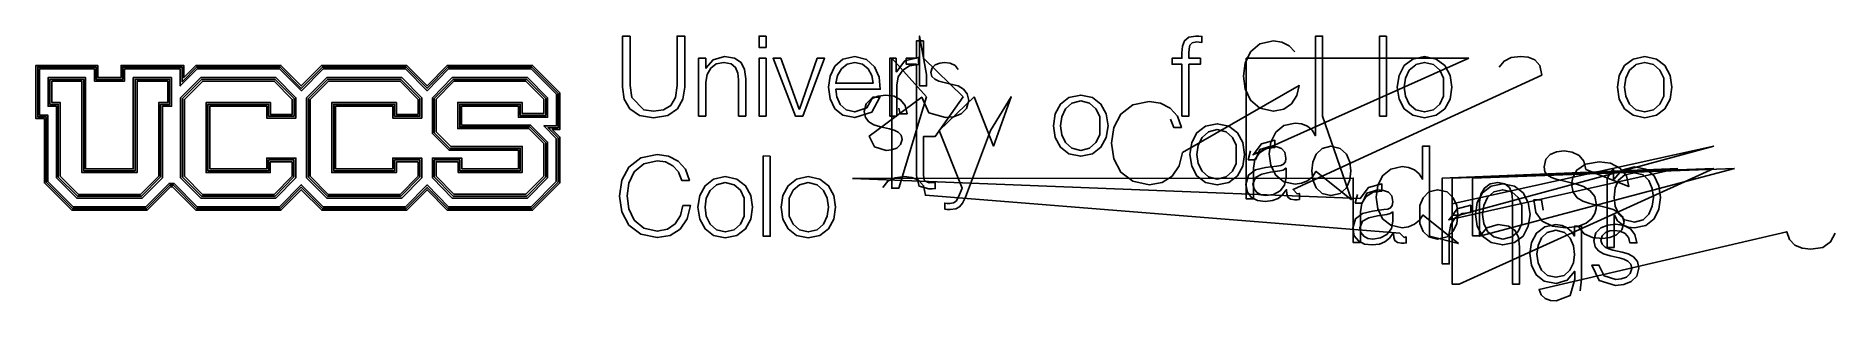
# Model space of a CAD drawing. Extents: x 0 to 9.78, y -0.23 to 1.21.
import ezdxf

# ---------------------------------------------------------------- set-up
doc = ezdxf.new("R2010")
doc.units = 0

msp = doc.modelspace()

# ---------------------------------------------------------------- linework, layer by layer
at = {"layer": 'Layer 1', "color": 7}
for points in [[(3.228971, 1.21047), (3.228971, 0.941389), (3.237438, 0.877095), (3.302525, 0.809626), (3.355971, 0.801953), (3.41021, 0.809626), (3.450162, 0.833968), (3.475033, 0.877095), (3.4835, 0.941389), (3.4835, 1.21047), (3.525039, 1.21047), (3.525039, 0.932128), (3.515779, 0.868364), (3.486146, 0.815712), (3.433758, 0.779993), (3.355971, 0.767028), (3.278977, 0.779993), (3.22659, 0.815712), (3.196956, 0.868364), (3.187696, 0.932128), (3.187696, 1.21047), (3.228971, 1.21047)], [(3.967422, 1.21047), (3.967422, 1.149086), (3.929322, 1.149086), (3.929322, 1.21047), (3.967422, 1.21047)], [(5.037925, 0.880799), (4.887113, 0.665958), (4.823084, 0.665958), (4.823084, 0.454027), (4.828111, 0.424658), (4.85404, 0.412752), (4.886848, 0.414604), (4.886848, 0.382325), (4.86965, 0.381796), (4.852452, 0.381266), (4.798742, 0.396083), (4.783925, 0.451116), (4.783925, 1.057805), (4.729157, 1.057805), (4.729157, 1.090084), (4.783925, 1.090084), (4.783925, 1.18454), (4.82229, 1.18454), (4.82229, 1.090084), (5.037925, 0.880799)], [(4.839488, 1.001184), (4.839488, 0.939801), (4.801123, 0.939801), (4.801123, 1.21047), (4.839488, 1.001184)], [(6.840529, 1.123951), (6.810102, 1.157288), (6.770679, 1.177661), (6.725435, 1.18454), (6.651352, 1.168136), (6.600552, 1.12448), (6.571448, 1.063361), (6.562188, 0.993512), (6.571448, 0.923926), (6.600552, 0.862278), (6.651352, 0.818622), (6.725435, 0.802218), (6.780204, 0.813331), (6.822273, 0.842964), (6.850848, 0.887149), (6.864871, 0.941653), (6.23093, 0.577852), (6.21188, 0.505356), (6.174044, 0.450323), (6.11954, 0.415662), (6.04969, 0.403491), (5.959997, 0.422012), (5.895703, 0.471489), (5.857338, 0.543191), (5.844374, 0.628916), (5.857338, 0.714641), (5.895703, 0.786872), (5.959997, 0.836878), (6.04969, 0.855135), (6.11028, 0.845874), (6.163726, 0.818887), (6.203942, 0.774701), (6.224315, 0.714376), (6.182776, 0.714376), (6.164784, 0.759091)], [(6.265325, 1.057805), (6.265325, 0.77576), (6.226961, 0.77576), (6.226961, 1.057805), (6.173251, 1.057805), (6.173251, 1.090084), (6.226961, 1.090084), (6.226961, 1.118659), (6.229871, 1.155701), (6.241513, 1.184805), (6.265061, 1.203855), (6.303161, 1.210734), (6.319036, 1.210205), (6.33544, 1.208353), (6.33544, 1.175545), (6.320623, 1.177661), (6.30713, 1.178455), (6.282788, 1.173428), (6.270353, 1.160463), (6.265855, 1.141413), (6.265325, 1.117601), (6.265325, 1.08982), (6.327502, 1.08982), (6.327502, 1.057541), (6.265325, 1.057805)], [(7.148768, 0.320942), (6.956681, 0.474664), (6.955358, 0.474664), (6.937366, 0.446618), (6.910114, 0.424923), (6.877571, 0.411164), (6.843175, 0.406402), (6.780733, 0.419366), (6.736548, 0.455085), (6.710354, 0.508002), (6.701887, 0.571502), (6.710354, 0.635002), (6.736548, 0.688183), (6.780733, 0.724431), (6.843175, 0.737924), (6.877571, 0.733691), (6.909056, 0.720726), (6.934985, 0.699031), (6.952183, 0.669397), (6.953506, 0.669397), (6.953506, 1.21047), (6.99187, 1.21047), (6.99187, 0.77576), (7.148768, 0.320942)], [(7.339268, 1.21047), (7.339268, 0.77576), (7.300903, 0.77576), (7.300903, 1.21047), (7.339268, 1.21047)], [(3.639339, 1.090084), (3.639339, 1.035845), (3.640662, 1.035845), (3.679556, 1.081882), (3.741204, 1.099345), (3.796237, 1.090613), (3.831956, 1.066536), (3.851006, 1.028436), (3.856562, 0.977901), (3.856562, 0.77576), (3.818197, 0.77576), (3.818197, 0.97208), (3.814493, 1.009651), (3.801529, 1.039814), (3.776922, 1.059922), (3.738293, 1.06733), (3.697018, 1.059128), (3.666591, 1.036639), (3.647012, 1.002507), (3.639339, 0.959645), (3.639339, 0.776289), (3.600975, 0.776289), (3.600975, 1.090084), (3.639339, 1.090084)], [(3.967422, 1.090084), (3.967422, 0.77576), (3.929322, 0.77576), (3.929322, 1.090084), (3.967422, 1.090084)], [(4.048384, 1.090084), (4.147074, 0.814124), (4.148397, 0.814124), (4.245763, 1.090084), (4.285186, 1.090084), (4.167711, 0.77576), (4.126966, 0.77576), (4.005787, 1.090084), (4.048384, 1.090084)], [(4.351332, 0.879741), (4.369853, 0.839789), (4.402132, 0.810685), (4.448963, 0.799043), (4.514844, 0.821003), (4.547653, 0.879476), (4.586017, 0.879476), (4.541303, 0.796662), (4.449228, 0.767558), (4.384934, 0.780522), (4.340749, 0.816241), (4.315349, 0.869158), (4.307147, 0.932657), (4.315349, 0.993512), (4.340749, 1.046693), (4.384934, 1.084528), (4.449228, 1.098816), (4.513786, 1.08347), (4.557442, 1.043518), (4.581519, 0.986897), (4.587605, 0.922074), (4.345776, 0.922074), (4.351597, 0.879212)], [(4.674652, 1.08982), (4.674652, 1.016266), (4.675975, 1.016266), (4.721219, 1.075532), (4.794773, 1.094582), (4.794773, 1.055953), (4.747148, 1.049074), (4.710107, 1.025526), (4.68603, 0.989278), (4.677563, 0.943241), (4.677563, 0.77576), (4.639463, 0.77576), (4.639463, 1.090084), (4.674652, 1.08982)], [(4.839488, 0.880799), (4.688675, 0.383912), (4.650311, 0.383912), (4.650311, 1.090084), (4.839488, 0.880799)], [(7.950984, 1.041666), (7.977442, 1.074474), (8.016865, 1.093524), (8.066871, 1.099609), (8.108411, 1.095641), (8.145452, 1.080824), (8.172175, 1.049868), (8.182494, 0.998539), (6.830739, 0.376769), (6.853229, 0.35375), (6.8654, 0.356131), (6.8654, 0.323852), (6.853758, 0.322), (6.840793, 0.321471), (6.817246, 0.325439), (6.803487, 0.336552), (6.797137, 0.354014), (6.79555, 0.376239), (6.794227, 0.376239), (6.773325, 0.348987), (6.749512, 0.329144), (6.719879, 0.316973), (6.679927, 0.312739), (6.638652, 0.317767), (6.60505, 0.334171), (6.58256, 0.362746), (6.574358, 0.404021), (6.589175, 0.45535), (6.627804, 0.48366), (6.682044, 0.497154), (6.743162, 0.504827), (6.764594, 0.508002), (6.779939, 0.514352), (6.789464, 0.526787), (6.792639, 0.547425), (6.786289, 0.579439), (6.768562, 0.599283), (6.742369, 0.609337), (6.710354, 0.611983), (6.650558, 0.59452), (6.626217, 0.538958), (6.587852, 0.538958), (6.599494, 0.586583)], [(7.786678, 1.090349), (6.612458, 0.566475), (6.613517, 0.566475), (6.65876, 0.625741), (6.73205, 0.644791), (6.73205, 0.606162), (6.684689, 0.599283), (6.647912, 0.575735), (6.623835, 0.539487), (6.615369, 0.49345), (6.615369, 0.325969), (6.577004, 0.325969), (6.577004, 1.090084), (7.786678, 1.090349)], [(7.609142, 1.085586), (7.655709, 1.049868), (7.684284, 0.997216), (7.694074, 0.932922), (7.684284, 0.868628), (7.655709, 0.815976), (7.609142, 0.780258), (7.545643, 0.767293), (7.482143, 0.780258), (7.435576, 0.815976), (7.407001, 0.868628), (7.397212, 0.932922), (7.407001, 0.997216), (7.435576, 1.049868), (7.482143, 1.085586), (7.545643, 1.09908), (7.609142, 1.085586)], [(8.805322, 1.085586), (8.851889, 1.049868), (8.880464, 0.997216), (8.889989, 0.932922), (8.880464, 0.868628), (8.851889, 0.815976), (8.805322, 0.780258), (8.741822, 0.767293), (8.678322, 0.780258), (8.631756, 0.815976), (8.603181, 0.868628), (8.593391, 0.932922), (8.603181, 0.997216), (8.631756, 1.049868), (8.678322, 1.085586), (8.741822, 1.09908), (8.805322, 1.085586)], [(0.604572, 0.26485), (0.194998, 0.26485), (0.185737, 0.27411), (0.045508, 0.413281), (0.045508, 0.762795), (0, 0.762795), (0, 1.051191), (0.335756, 1.051191), (0.335756, 0.985045), (0.462756, 0.985045), (0.462756, 1.051191), (0.803009, 1.051191), (0.803009, 0.985309), (0.868891, 1.051191), (1.330588, 1.051191), (1.441448, 0.940066), (1.552308, 1.051191), (2.014535, 1.051191), (2.125131, 0.94033), (2.234668, 1.051191), (2.698747, 1.051191), (2.846913, 0.90223), (2.846913, 0.703529), (2.805109, 0.703529), (2.846913, 0.661724), (2.846913, 0.413281), (2.698217, 0.26485), (2.234668, 0.26485), (2.125131, 0.376239), (2.0148, 0.26485), (1.552573, 0.26485), (1.441184, 0.376239), (1.330588, 0.26485), (0.868891, 0.26485), (0.859366, 0.274375), (0.74242, 0.391321), (0.730778, 0.391321), (0.604572, 0.26485)], [(2.694778, 1.041666), (2.238637, 1.041666), (2.125395, 0.926837), (2.011095, 1.041666), (1.556542, 1.041666), (1.441713, 0.926572), (1.326884, 1.041666), (0.872595, 1.041666), (0.793484, 0.962555), (0.793484, 1.041666), (0.471751, 1.041666), (0.471751, 0.97552), (0.326231, 0.97552), (0.326231, 1.041666), (0.00926, 1.041666), (0.00926, 0.772056), (0.054504, 0.772056), (0.054504, 0.416721), (0.198702, 0.273846), (0.600868, 0.273846), (0.727339, 0.400581), (0.746653, 0.400581), (0.873124, 0.27411), (1.327148, 0.27411), (1.441448, 0.389469), (1.556542, 0.27411), (2.010831, 0.27411), (2.125131, 0.389204), (2.238372, 0.27411), (2.693984, 0.27411), (2.837124, 0.41725), (2.837124, 0.658285), (2.782355, 0.713054), (2.837388, 0.713054), (2.837388, 0.898526), (2.694778, 1.041666)], [(0.202406, 0.283371), (0.596635, 0.283371), (0.723105, 0.410106), (0.750093, 0.410106), (0.876563, 0.283635), (1.322915, 0.283635), (1.441184, 0.402962), (1.560511, 0.283635), (2.007127, 0.283635), (2.125131, 0.402698), (2.242341, 0.283635), (2.690015, 0.283635), (2.827599, 0.421483), (2.827599, 0.654316), (2.759865, 0.722314), (2.828128, 0.722314), (2.828128, 0.894557), (2.690809, 1.032405), (2.242341, 1.032405), (2.125395, 0.913607), (2.007127, 1.032405), (1.560511, 1.032405), (1.441977, 0.913607), (1.323444, 1.032405), (0.876299, 1.032405), (0.784224, 0.940066), (0.784224, 1.032405), (0.481276, 1.032405), (0.481276, 0.966259), (0.317235, 0.966259), (0.317235, 1.032405), (0.018521, 1.032405), (0.018521, 0.781316), (0.063765, 0.781316), (0.063765, 0.420689), (0.202406, 0.283371)], [(0.736334, 0.985045), (0.528637, 0.985045), (0.528637, 0.489481), (0.26961, 0.489481), (0.26961, 0.985045), (0.066146, 0.985045), (0.066146, 0.829205), (0.111389, 0.829205), (0.111389, 0.440798), (0.22225, 0.330996), (0.577585, 0.330996), (0.687387, 0.441327), (0.687387, 0.829205), (0.736864, 0.829205), (0.736334, 0.985045)], [(1.303336, 0.985045), (0.895878, 0.985045), (0.786076, 0.874978), (0.785812, 0.441062), (0.895878, 0.33126), (1.303336, 0.33126), (1.412079, 0.441327), (1.412079, 0.547954), (1.253594, 0.547954), (1.253594, 0.49001), (0.944561, 0.49001), (0.944561, 0.829205), (1.253594, 0.829205), (1.253594, 0.765176), (1.412344, 0.765176), (1.412609, 0.875243), (1.303336, 0.985045)], [(1.987283, 0.985045), (1.579825, 0.985045), (1.470288, 0.874978), (1.470023, 0.441062), (1.579825, 0.33126), (1.987283, 0.33126), (2.096291, 0.441327), (2.096291, 0.547954), (1.938335, 0.547954), (1.938335, 0.49001), (1.627979, 0.49001), (1.627979, 0.829205), (1.938335, 0.829205), (1.938335, 0.765176), (2.096556, 0.765176), (2.096556, 0.875243), (1.987283, 0.985045)], [(2.670965, 0.985309), (2.262185, 0.985045), (2.15397, 0.874978), (2.15397, 0.681039), (2.244722, 0.590552), (2.621753, 0.590816), (2.621753, 0.489746), (2.313778, 0.489746), (2.313778, 0.547689), (2.154235, 0.547689), (2.154235, 0.441062), (2.262449, 0.330996), (2.670701, 0.330996), (2.780503, 0.441062), (2.780503, 0.634472), (2.68737, 0.727606), (2.312455, 0.727606), (2.312455, 0.829205), (2.621488, 0.829205), (2.621488, 0.769674), (2.780503, 0.769674), (2.780503, 0.874978), (2.670965, 0.985309)], [(4.541567, 0.996422), (4.521723, 1.032141), (4.490767, 1.057011), (4.449492, 1.066536), (4.407424, 1.057011), (4.376467, 1.032141), (4.356095, 0.996157), (4.34604, 0.954353), (4.54924, 0.954353), (4.541832, 0.996157)], [(5.011996, 1.028701), (4.994004, 1.050397), (4.968075, 1.062832), (4.937119, 1.066801), (4.91119, 1.064155), (4.887113, 1.054895), (4.869386, 1.038226), (4.862506, 1.012826), (4.868856, 0.99113), (4.884996, 0.976049), (4.906427, 0.966259), (4.927858, 0.959909), (4.978923, 0.948268), (5.011467, 0.939537), (5.040042, 0.922868), (5.060414, 0.897468), (5.068352, 0.861485), (5.05671, 0.817828), (5.027077, 0.788724), (4.986596, 0.772585), (4.942146, 0.767822), (4.852452, 0.794016), (4.813029, 0.877889), (4.528073, 0.66781), (4.556384, 0.609072), (4.620678, 0.589493), (4.649782, 0.592404), (4.677563, 0.602722), (4.698465, 0.621508), (4.706667, 0.649289), (4.700846, 0.672837), (4.685236, 0.688712), (4.663011, 0.699295), (4.637611, 0.706704), (4.588398, 0.717816), (4.553738, 0.728929), (4.525957, 0.744804), (4.507436, 0.767822), (4.500557, 0.801689), (4.51114, 0.842435), (4.538921, 0.869687), (4.577021, 0.885033), (4.618825, 0.889795), (4.663011, 0.88371), (4.698729, 0.86466), (4.723336, 0.833174), (4.733654, 0.788724), (4.695555, 0.788724), (4.688146, 0.819416)], [(7.497488, 1.055159), (7.462828, 1.024732), (7.442191, 0.98187), (7.435311, 0.932922), (7.442191, 0.883974), (7.462828, 0.841112), (7.497488, 0.810685), (7.545643, 0.799043), (7.593797, 0.810685), (7.628192, 0.841112), (7.64883, 0.883974), (7.64883, 0.982134), (7.628192, 1.024997), (7.593797, 1.055424), (7.545643, 1.067066), (7.497488, 1.055424)], [(8.693668, 1.055159), (8.659272, 1.024732), (8.638635, 0.98187), (8.631756, 0.932922), (8.638635, 0.883974), (8.659272, 0.841112), (8.693668, 0.810685), (8.741822, 0.799043), (8.789976, 0.810685), (8.824637, 0.841112), (8.845274, 0.883974), (8.845274, 0.982134), (8.824637, 1.024997), (8.789976, 1.055424), (8.741822, 1.067066), (8.693668, 1.055424)], [(0.226218, 0.34105), (0.121444, 0.444766), (0.121444, 0.83926), (0.075935, 0.83926), (0.075935, 0.974991), (0.259556, 0.974991), (0.259556, 0.479427), (0.538691, 0.479427), (0.538691, 0.974991), (0.72628, 0.974991), (0.72628, 0.83926), (0.676803, 0.83926), (0.676803, 0.44556), (0.572822, 0.34105), (0.226218, 0.34105)], [(0.716226, 0.964937), (0.716226, 0.849314), (0.666749, 0.849314), (0.666749, 0.449529), (0.568589, 0.351104), (0.230452, 0.351104), (0.131762, 0.449), (0.131762, 0.849314), (0.086254, 0.849314), (0.086254, 0.964937), (0.249502, 0.964937), (0.249502, 0.469373), (0.54901, 0.469373), (0.54901, 0.964937), (0.716226, 0.964937)], [(0.900111, 0.341314), (0.795866, 0.445296), (0.79613, 0.870745), (0.900111, 0.974991), (1.299103, 0.974991), (1.402819, 0.87101), (1.402554, 0.775231), (1.264178, 0.775231), (1.264178, 0.83926), (0.934507, 0.83926), (0.934507, 0.479427), (1.263648, 0.479427), (1.263648, 0.537635), (1.402025, 0.537635), (1.402025, 0.44556), (1.299103, 0.341314), (0.900111, 0.341314)], [(1.294869, 0.964937), (1.3925, 0.866776), (1.392236, 0.785285), (1.273703, 0.785285), (1.273703, 0.849314), (0.924188, 0.849314), (0.924188, 0.469373), (1.273438, 0.469373), (1.273438, 0.527316), (1.391442, 0.527316), (1.391442, 0.449264), (1.29434, 0.351104), (0.904345, 0.351104), (0.806184, 0.449), (0.806184, 0.866512), (0.904345, 0.964672), (1.294869, 0.964937)], [(1.584058, 0.341314), (1.480077, 0.445296), (1.480342, 0.870745), (1.584058, 0.974991), (1.98305, 0.974991), (2.086766, 0.87101), (2.086766, 0.775231), (1.948389, 0.775231), (1.948389, 0.83926), (1.61766, 0.83926), (1.61766, 0.479427), (1.948389, 0.479427), (1.948389, 0.537635), (2.085972, 0.537635), (2.085972, 0.44556), (1.98305, 0.341314), (1.584058, 0.341314)], [(1.978816, 0.964937), (2.076447, 0.866776), (2.076447, 0.785285), (1.958443, 0.785285), (1.958443, 0.849314), (1.607606, 0.849314), (1.607606, 0.469373), (1.958443, 0.469373), (1.958443, 0.527316), (2.075918, 0.527316), (2.075918, 0.449264), (1.978816, 0.351104), (1.588292, 0.351104), (1.490131, 0.449), (1.490396, 0.866247), (1.588292, 0.964407), (1.978816, 0.964937)], [(2.266418, 0.341314), (2.164024, 0.44556), (2.164024, 0.537635), (2.303195, 0.537635), (2.303195, 0.479691), (2.631543, 0.479691), (2.631543, 0.60087), (2.248691, 0.600606), (2.164024, 0.685272), (2.164024, 0.87101), (2.266418, 0.974991), (2.666732, 0.975255), (2.770449, 0.87101), (2.770449, 0.779993), (2.631807, 0.779993), (2.631807, 0.839524), (2.302666, 0.839524), (2.302666, 0.717551), (2.683401, 0.717551), (2.770713, 0.630239), (2.770713, 0.44556), (2.666732, 0.341314), (2.266418, 0.341314)], [(2.662499, 0.965201), (2.76013, 0.867041), (2.76013, 0.790312), (2.641597, 0.790312), (2.641597, 0.849843), (2.292347, 0.849843), (2.292347, 0.707762), (2.678903, 0.707762), (2.760394, 0.626535), (2.760394, 0.450058), (2.662234, 0.351898), (2.270651, 0.351898), (2.174343, 0.450058), (2.174343, 0.52811), (2.293405, 0.52811), (2.293405, 0.470166), (2.642126, 0.470166), (2.642126, 0.611454), (2.253453, 0.611189), (2.174608, 0.690035), (2.174608, 0.867305), (2.270916, 0.965466), (2.662499, 0.965201)], [(5.098779, 0.880799), (5.202496, 0.612777), (5.299068, 0.880799), (5.186621, 0.698237), (5.05036, 0.336552), (5.034485, 0.303479), (5.018346, 0.282842), (4.997708, 0.271729), (4.967546, 0.268554), (4.949554, 0.269348), (4.938442, 0.271465), (4.938442, 0.303744), (4.951406, 0.301627), (4.964371, 0.300833), (4.985537, 0.304537), (4.999825, 0.314592), (5.010144, 0.329937), (5.01914, 0.350046), (5.032633, 0.385235), (4.907485, 0.698237), (5.098779, 0.880799)], [(5.740657, 0.876566), (5.787224, 0.840847), (5.815799, 0.788195), (5.825588, 0.723901), (5.815799, 0.659608), (5.787224, 0.606956), (5.740657, 0.571237), (5.676893, 0.558273), (5.613393, 0.571237), (5.566826, 0.606956), (5.538251, 0.659608), (5.528462, 0.723901), (5.538251, 0.788195), (5.566826, 0.840847), (5.613393, 0.876566), (5.676893, 0.89006), (5.740657, 0.876566)], [(5.629003, 0.846139), (5.594608, 0.815712), (5.57397, 0.772849), (5.567091, 0.723901), (5.57397, 0.674954), (5.594608, 0.632091), (5.629003, 0.601664), (5.677157, 0.590022), (5.725312, 0.601664), (5.759972, 0.632091), (5.780609, 0.674954), (5.780609, 0.773114), (5.759972, 0.815976), (5.725312, 0.846403), (5.677157, 0.858045), (5.629003, 0.846403)], [(6.482548, 0.720991), (6.529115, 0.685272), (6.55769, 0.63262), (6.567479, 0.568327), (6.55769, 0.504033), (6.529115, 0.451381), (6.482548, 0.415662), (6.419048, 0.402698), (6.355548, 0.415662), (6.308982, 0.451381), (6.280407, 0.504033), (6.270882, 0.568327), (6.280407, 0.63262), (6.308982, 0.685272), (6.355548, 0.720991), (6.419048, 0.734485), (6.482548, 0.720991)], [(6.370894, 0.690564), (6.336234, 0.660137), (6.315596, 0.617275), (6.308717, 0.568327), (6.315596, 0.519379), (6.336234, 0.476516), (6.370894, 0.446089), (6.418784, 0.434448), (6.466938, 0.446089), (6.501333, 0.476516), (6.521971, 0.519379), (6.521971, 0.617539), (6.501333, 0.660402), (6.466938, 0.690829), (6.418784, 0.70247), (6.370894, 0.690829)], [(6.938425, 0.429685), (6.956681, 0.386823), (6.988695, 0.355867), (7.035527, 0.344225), (7.086856, 0.355867), (7.120987, 0.386823), (7.140037, 0.429685), (7.145858, 0.478104), (7.140037, 0.526523), (7.120987, 0.569385), (7.086856, 0.600341), (7.035527, 0.612247), (6.988695, 0.600341), (6.956681, 0.569385), (6.938425, 0.526523), (6.932604, 0.478104), (6.938425, 0.429685)], [(7.729792, 0.084404), (7.53797, 0.238127), (7.536647, 0.238127), (7.518655, 0.210081), (7.491403, 0.188385), (7.458859, 0.174892), (7.424199, 0.170129), (7.361757, 0.183094), (7.317572, 0.218813), (7.291378, 0.271994), (7.282912, 0.335494), (7.291378, 0.398994), (7.317572, 0.45191), (7.361757, 0.488158), (7.424199, 0.501652), (7.458859, 0.497418), (7.490345, 0.484454), (7.516274, 0.462758), (7.533736, 0.43286), (7.534795, 0.43286), (7.534795, 0.61357), (7.573159, 0.61357), (7.573159, 0.124886), (7.729792, 0.084404)], [(9.117795, 0.612512), (7.733497, 0.237333), (7.695132, 0.237333), (7.695132, 0.298981), (9.117795, 0.612512)], [(8.383048, 0.172246), (8.41321, 0.136263), (8.458454, 0.117213), (8.514546, 0.111392), (8.551587, 0.116419), (8.589158, 0.131765), (8.617997, 0.159017), (8.629639, 0.199498), (8.621437, 0.230983), (8.600006, 0.253473), (8.570902, 0.26829), (8.539945, 0.27755), (8.443108, 0.301362), (8.406066, 0.313533), (8.374581, 0.333112), (8.35315, 0.362746), (8.344948, 0.405873), (8.351033, 0.443179), (8.373787, 0.483131), (8.419825, 0.515145), (8.494702, 0.52811), (8.55635, 0.519643), (8.607414, 0.493979), (8.642604, 0.451646), (8.655568, 0.392908), (8.422471, 0.486835), (8.411358, 0.530491), (8.385164, 0.561447), (8.348123, 0.580497), (8.303937, 0.586847), (8.262663, 0.58235), (8.228002, 0.567797), (8.203925, 0.541339), (8.194665, 0.500593), (8.199692, 0.473871), (8.213979, 0.454821), (8.234881, 0.441856), (8.260281, 0.433918), (8.366379, 0.407725), (8.410035, 0.392908), (8.446019, 0.370948), (8.47036, 0.338933), (8.479091, 0.29316), (8.477504, 0.273581), (8.470096, 0.247652), (8.453691, 0.219871), (8.424587, 0.194471), (8.37855, 0.176215), (8.312669, 0.169335), (8.241496, 0.178067), (8.185404, 0.205054), (8.149686, 0.25215), (8.139102, 0.320942), (8.180377, 0.320942), (8.190696, 0.26485)], [(3.491437, 0.473077), (3.46101, 0.506414), (3.421587, 0.526787), (3.376344, 0.533666), (3.30226, 0.517262), (3.25146, 0.473606), (3.222356, 0.412487), (3.213096, 0.342637), (3.222356, 0.272787), (3.25146, 0.21114), (3.30226, 0.167483), (3.376344, 0.151079), (3.431112, 0.162192), (3.473181, 0.191825), (3.501756, 0.23601), (3.515779, 0.29025), (3.557054, 0.29025), (3.538004, 0.217754), (3.500169, 0.162985), (3.445664, 0.128325), (3.375814, 0.116154), (3.286121, 0.134675), (3.221827, 0.184152), (3.183463, 0.255854), (3.170498, 0.341579), (3.183463, 0.427304), (3.221827, 0.499535), (3.286121, 0.549541), (3.375814, 0.568062), (3.436404, 0.558802), (3.490114, 0.53155), (3.530331, 0.487364), (3.550704, 0.427039), (3.509429, 0.427039), (3.491437, 0.471754)], [(3.990441, 0.558802), (3.990441, 0.124092), (3.952076, 0.124092), (3.952076, 0.55986), (3.990441, 0.558802)], [(6.791316, 0.492656), (6.777294, 0.482866), (6.759037, 0.478633), (6.708767, 0.471225), (6.661671, 0.461171), (6.626481, 0.442121), (6.612988, 0.406402), (6.618808, 0.380473), (6.634419, 0.360894), (6.656908, 0.348458), (6.683102, 0.344225), (6.725171, 0.350839), (6.76036, 0.370419), (6.784173, 0.401375), (6.792904, 0.44265), (6.792904, 0.492656), (6.791316, 0.492656)], [(8.922268, 0.491862), (7.67714, 0.213521), (7.678463, 0.213521), (7.723707, 0.272787), (7.796996, 0.291837), (7.796996, 0.253473), (7.749636, 0.246594), (7.712594, 0.223046), (7.688517, 0.186798), (7.680051, 0.140761), (7.680051, -0.026721), (7.641686, -0.026721), (7.641686, 0.43921), (8.922268, 0.491862)], [(9.117795, 0.491862), (7.733497, -0.135993), (7.695132, -0.135993), (7.695132, 0.43921), (9.117795, 0.491862)], [(9.229184, 0.491862), (7.844886, 0.124092), (7.845944, 0.124092), (7.884838, 0.170129), (7.946486, 0.187327), (8.001519, 0.17886), (8.037238, 0.154783), (8.056023, 0.116683), (8.061579, 0.066148), (8.061579, -0.135993), (8.023215, -0.135993), (8.023215, 0.320942), (8.019511, 0.358248), (8.006546, 0.388675), (7.98194, 0.408783), (7.943311, 0.416191), (7.902036, 0.407989), (7.871609, 0.3855), (7.85203, 0.351369), (7.844621, 0.308506), (7.844621, 0.12515), (7.806521, 0.12515), (7.806521, 0.43921), (9.229184, 0.491862)], [(8.572489, 0.491862), (8.572489, 0.432066), (8.573812, 0.432066), (8.617468, 0.482866), (8.685995, 0.500858), (8.748437, 0.487364), (8.792622, 0.451116), (8.818816, 0.3982), (8.827283, 0.3347), (8.818816, 0.2712), (8.792622, 0.218019), (8.748437, 0.1823), (8.685995, 0.169335), (8.651864, 0.173569), (8.620379, 0.186533), (8.59445, 0.207965), (8.577252, 0.237598), (8.575929, 0.237598), (8.575929, 0.062973), (8.537564, 0.062973), (8.537564, 0.43921), (8.572489, 0.491862)], [(3.809201, 0.433654), (3.855768, 0.397671), (3.884343, 0.345019), (3.894133, 0.280725), (3.884343, 0.216431), (3.855768, 0.163779), (3.809201, 0.128061), (3.745702, 0.115096), (3.682202, 0.128061), (3.635635, 0.163779), (3.60706, 0.216431), (3.59727, 0.280725), (3.60706, 0.345019), (3.635635, 0.397671), (3.682202, 0.433654), (3.745702, 0.447148), (3.809201, 0.433654)], [(3.697547, 0.403227), (3.663152, 0.3728), (3.642514, 0.329937), (3.635635, 0.28099), (3.642514, 0.232042), (3.663152, 0.189179), (3.697547, 0.158752), (3.745702, 0.147111), (3.793856, 0.158752), (3.828251, 0.189179), (3.848889, 0.232042), (3.848889, 0.330202), (3.828251, 0.373064), (3.793856, 0.403491), (3.745702, 0.415133), (3.697547, 0.403491)], [(4.260315, 0.433918), (4.306882, 0.397935), (4.335457, 0.345283), (4.345247, 0.28099), (4.335457, 0.216696), (4.306882, 0.164044), (4.260315, 0.128325), (4.196816, 0.115361), (4.133316, 0.128325), (4.086749, 0.164044), (4.058174, 0.216696), (4.048649, 0.28099), (4.058174, 0.345283), (4.086749, 0.397935), (4.133316, 0.433918), (4.196816, 0.447412), (4.260315, 0.433918)], [(4.148661, 0.403491), (4.114266, 0.373064), (4.093628, 0.330202), (4.093628, 0.232042), (4.114266, 0.189179), (4.148661, 0.158752), (4.196816, 0.147111), (4.24497, 0.158752), (4.279365, 0.189179), (4.300003, 0.232042), (4.306882, 0.28099), (4.300003, 0.329937), (4.279365, 0.3728), (4.24497, 0.403227), (4.196816, 0.414869), (4.148661, 0.403227)], [(4.437851, 0.437887), (7.193747, 0.329144), (7.19507, 0.329144), (7.240314, 0.38841), (7.313603, 0.40746), (7.313603, 0.369096), (7.266243, 0.362216), (7.229201, 0.338669), (7.205124, 0.302421), (7.196658, 0.256383), (7.196658, 0.088902), (7.158293, 0.088902), (7.158293, 0.43921), (4.437851, 0.437887)], [(4.602157, 0.389204), (4.628615, 0.422012), (4.668038, 0.441062), (4.717779, 0.447148), (4.759319, 0.443179), (4.796361, 0.428362), (4.823084, 0.397406), (4.833402, 0.346077), (7.411764, 0.140231), (7.434253, 0.117213), (7.446424, 0.119858), (7.446424, 0.087579), (7.434782, 0.085727), (7.421818, 0.085198), (7.39827, 0.089167), (7.384512, 0.100279), (7.378162, 0.117477), (7.376574, 0.139702), (7.375516, 0.139702), (7.354349, 0.112715), (7.330537, 0.092871), (7.300903, 0.0807), (7.260951, 0.076467), (7.219676, 0.081494), (7.186339, 0.097898), (7.163849, 0.126473), (7.155647, 0.167483), (7.170464, 0.218813), (7.209093, 0.247123), (7.263333, 0.260617), (7.324451, 0.26829), (7.345882, 0.271465), (7.361228, 0.277815), (7.370489, 0.29025), (7.373664, 0.310887), (7.367314, 0.342902), (7.349587, 0.362746), (7.323393, 0.3728), (7.291378, 0.375446), (7.231583, 0.357983), (7.207241, 0.302421), (7.168876, 0.302421), (7.180518, 0.350046)], [(8.034327, 0.39476), (8.080894, 0.358777), (8.109469, 0.306125), (8.119259, 0.241831), (8.109469, 0.177538), (8.080894, 0.124886), (8.034327, 0.089167), (7.970827, 0.076202), (7.907063, 0.089167), (7.860496, 0.124886), (7.831921, 0.177538), (7.822132, 0.241831), (7.831921, 0.306125), (7.860496, 0.358777), (7.907063, 0.39476), (7.970827, 0.408254), (8.034327, 0.39476)], [(8.783097, 0.383119), (8.764841, 0.425981), (8.732826, 0.456937), (8.685995, 0.468579), (8.633079, 0.457466), (8.598947, 0.428362), (8.580956, 0.385764), (8.575929, 0.3347), (8.58175, 0.286281), (8.6008, 0.243419), (8.634666, 0.212727), (8.685995, 0.200821), (8.732826, 0.212727), (8.764841, 0.243419), (8.783097, 0.286281), (8.788918, 0.3347), (8.783097, 0.383119)], [(7.519184, 0.193148), (7.537441, 0.150286), (7.569455, 0.119858), (7.616286, 0.107952), (7.667615, 0.119858), (7.701747, 0.15055), (7.720797, 0.193413), (7.726617, 0.241831), (7.720797, 0.29025), (7.701747, 0.333112), (7.667615, 0.364069), (7.616286, 0.37571), (7.569455, 0.364069), (7.537441, 0.333112), (7.519184, 0.29025), (7.519184, 0.193413)], [(7.922673, 0.364333), (7.888278, 0.333906), (7.86764, 0.291044), (7.860761, 0.242096), (7.86764, 0.193148), (7.888278, 0.150286), (7.922673, 0.119858), (7.970827, 0.108217), (8.018982, 0.119858), (8.053377, 0.150286), (8.074015, 0.193148), (8.074015, 0.291308), (8.053377, 0.334171), (8.018982, 0.364598), (7.970827, 0.376239), (7.922673, 0.364598)], [(7.372341, 0.256119), (7.358318, 0.246329), (7.340062, 0.242096), (7.289791, 0.234423), (7.242695, 0.224369), (7.207506, 0.205319), (7.194012, 0.1696), (7.199833, 0.143671), (7.215443, 0.124092), (7.237933, 0.111656), (7.264126, 0.107423), (7.306195, 0.114302), (7.341385, 0.133881), (7.365197, 0.164838), (7.373928, 0.206113), (7.373928, 0.256119), (7.372341, 0.256119)], [(9.776077, 0.140496), (9.752, 0.092871), (9.709138, 0.063238), (9.644315, 0.052919), (9.598013, 0.058475), (9.557532, 0.075673), (9.527898, 0.105306), (9.51414, 0.148169), (8.168206, -0.165362), (8.180113, -0.194995), (8.201544, -0.214045), (8.229325, -0.224629), (8.260281, -0.227804), (8.337539, -0.197377), (8.361352, -0.1098), (8.361352, -0.067202), (8.360294, -0.067202), (8.320871, -0.114297), (8.260281, -0.132025), (8.195723, -0.119589), (8.151538, -0.085193), (8.126138, -0.033864), (8.1182, 0.029107), (8.127461, 0.090225), (8.154713, 0.141025), (8.199163, 0.174892), (8.259752, 0.187327), (8.29309, 0.182565), (8.3214, 0.169071), (8.344154, 0.148698), (8.359764, 0.124356), (8.360823, 0.124356), (8.360823, 0.178596), (8.399187, 0.178596), (8.399187, -0.110064), (8.391779, -0.17277)], [(8.303673, -0.088898), (8.335423, -0.060852), (8.354473, -0.0209), (8.360823, 0.025402), (8.355267, 0.071704), (8.337539, 0.113773), (8.306054, 0.1442), (8.259488, 0.155842), (8.212656, 0.144729), (8.180642, 0.115096), (8.162121, 0.073292), (8.1563, 0.025667), (8.162386, -0.020635), (8.181171, -0.060587), (8.21345, -0.088633), (8.259752, -0.099216), (8.303673, -0.088633)], [(8.653187, 0.117742), (8.635195, 0.139173), (8.609266, 0.151608), (8.57831, 0.155577), (8.552381, 0.152931), (8.528304, 0.143671), (8.510577, 0.126738), (8.503698, 0.101338), (8.510048, 0.079906), (8.526187, 0.064825), (8.547618, 0.055036), (8.568785, 0.048686), (8.620114, 0.037044), (8.652922, 0.028313), (8.681497, 0.011644), (8.70187, -0.013756), (8.710072, -0.049475), (8.698431, -0.093131), (8.668797, -0.122235), (8.628316, -0.138375), (8.583866, -0.143137), (8.494173, -0.116943), (8.455014, -0.033071), (8.493114, -0.033071), (8.521425, -0.091543), (8.585718, -0.111387), (8.614558, -0.108212), (8.642339, -0.097893), (8.663241, -0.079373), (8.671443, -0.051591), (8.665622, -0.028043), (8.650012, -0.012168), (8.627787, -0.001585), (8.602652, 0.005823), (8.553439, 0.016936), (8.518779, 0.028048), (8.491262, 0.043923), (8.472741, 0.066942), (8.465862, 0.100808), (8.476446, 0.141554), (8.504227, 0.168806), (8.542327, 0.184152), (8.584131, 0.188915), (8.628316, 0.182829), (8.6643, 0.163779), (8.688906, 0.132294), (8.699489, 0.087844), (8.661125, 0.087844), (8.653981, 0.118536)]]:
    msp.add_lwpolyline(points, dxfattribs=at)

doc.saveas('drawing.dxf')
